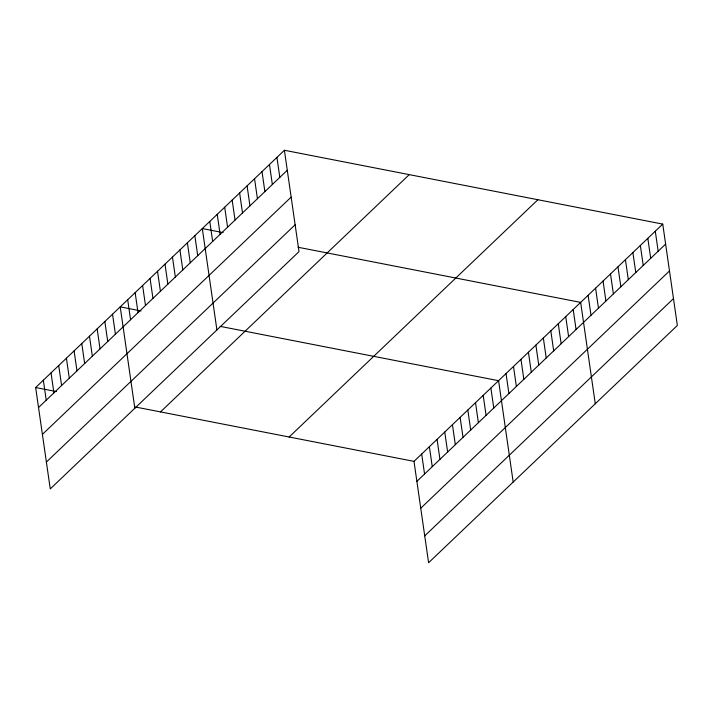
<?xml version="1.0" encoding="UTF-8"?>
<svg xmlns="http://www.w3.org/2000/svg" width="713" height="713" viewBox="0 0 713 713"><rect width="100%" height="100%" fill="white"/><g stroke="black" fill="none" stroke-linecap="round" stroke-linejoin="round"><path stroke-width="1.07" d="M284.398 150.265L299.005 251.636L50.258 488.904L35.65 387.542L284.398 150.265L662.742 224.096L677.35 325.458L428.602 562.735L413.995 461.364L662.742 224.096M38.529 407.533L287.277 170.255M42.397 434.386L291.145 197.109M46.39 462.051L295.129 224.782M160.505 411.9L409.253 174.632M289.139 437.007L537.887 199.729M416.882 481.355L665.621 244.087M420.75 508.209L669.489 270.94M424.734 535.873L673.482 298.604M223.116 232.625L202.305 228.57L216.912 329.932M298.034 247.251L580.658 302.392L595.266 403.763M141.031 310.93L120.221 306.866L134.828 408.228M220.103 326.358L498.574 380.697L513.182 482.059M35.65 387.542L56.461 391.597M135.532 407.034L413.995 461.364M655.283 231.217L658.161 251.208M647.823 238.329L650.702 258.32M640.354 245.45L643.233 265.441M632.894 252.571L635.773 272.562M625.435 259.684L628.313 279.674M617.966 266.805L620.854 286.795M610.506 273.926L613.385 293.916M603.046 281.038L605.925 301.029M595.578 288.159L598.465 308.15M588.118 295.28L590.997 315.271M573.199 309.513L576.077 329.504M565.73 316.634L568.617 336.625M558.27 323.747L561.149 343.737M550.81 330.868L553.689 350.858M543.342 337.989L546.229 357.979M535.882 345.101L538.761 365.092M528.422 352.222L531.301 372.213M520.962 359.343L523.841 379.334M513.494 366.455L516.372 386.446M506.034 373.576L508.913 393.567M490.883 388.032L493.761 408.014M483.191 395.358L486.079 415.349M475.509 402.693L478.387 422.684M467.817 410.028L470.696 430.019M460.126 417.363L463.013 437.354M452.443 424.698L455.322 444.689M444.752 432.033L447.63 452.024M437.06 439.368L439.948 459.359M429.378 446.695L432.256 466.685M421.686 454.029L424.565 474.02M276.929 157.386L279.817 177.377M269.469 164.507L272.348 184.498M262.01 171.619L264.888 191.61M254.55 178.74L257.429 198.731M247.081 185.861L249.96 205.852M239.621 192.973L242.5 212.964M232.162 200.095L235.04 220.085M224.693 207.216L227.581 227.206M217.233 214.328L220.112 234.319M209.774 221.449L212.652 241.44M194.845 235.682L197.724 255.673M187.385 242.803L190.264 262.794M179.926 249.924L182.804 269.915M172.457 257.045L175.345 277.027M164.997 264.158L167.876 284.148M157.537 271.279L160.416 291.269M150.069 278.4L152.956 298.382M142.609 285.512L145.488 305.503M135.149 292.633L138.028 312.624M127.689 299.754L130.568 319.736M112.538 314.201L115.417 334.192M104.847 321.536L107.725 341.527M97.155 328.871L100.043 348.862M89.473 336.206L92.351 356.197M81.781 343.541L84.66 363.523M74.09 350.867L76.977 370.858M66.407 358.202L69.286 378.193M58.716 365.537L61.594 385.528M51.024 372.872L53.912 392.863M43.341 380.207L46.22 400.198"/></g></svg>
